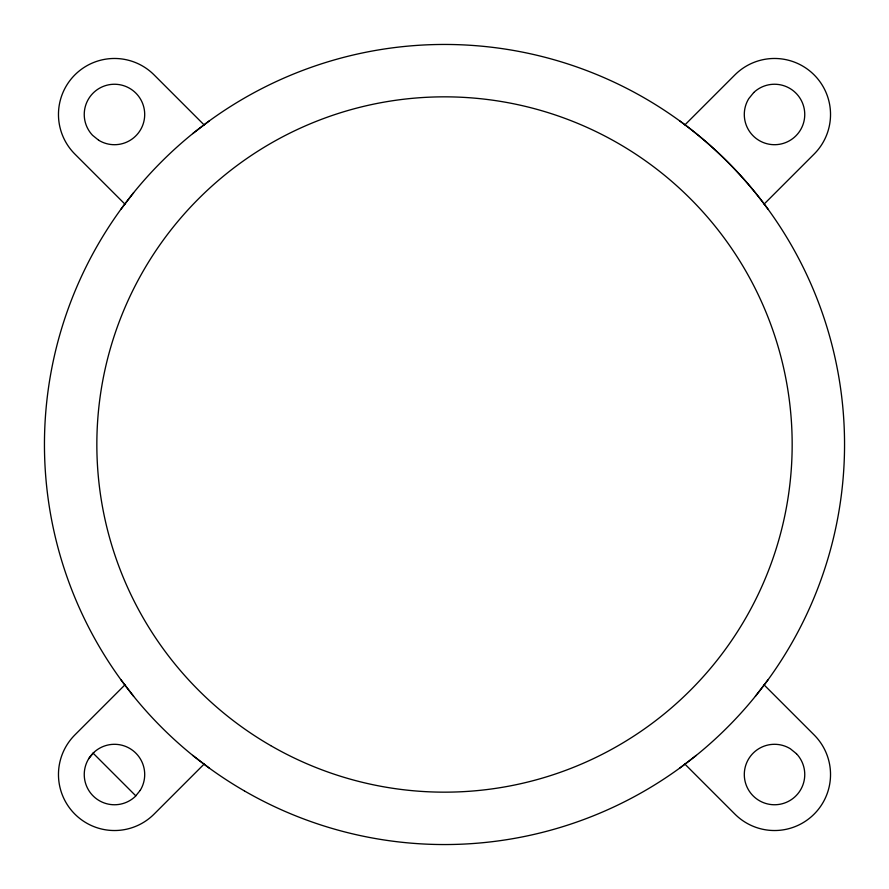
<?xml version="1.0" encoding="UTF-8"?>
<svg xmlns="http://www.w3.org/2000/svg" width="889" height="889" viewBox="0 0 889 889"><rect width="100%" height="100%" fill="white"/><g stroke="black" fill="none" stroke-linecap="round" stroke-linejoin="round"><path stroke-width="1.33" d="M120.848 209.36L133.606 192.735M755.394 696.265L768.152 679.641M88.7 758.728L93.667 752.594M124.893 684.908L74.876 734.925A55.996 55.996 0 0 0 74.876 814.124A55.996 55.996 0 0 0 154.075 814.124L204.092 764.107M684.908 124.893L734.925 74.876A55.996 55.996 0 0 1 814.124 74.876A55.996 55.996 0 0 1 814.124 154.075L764.107 204.092M192.735 133.606L209.36 120.848M679.641 768.152L696.265 755.394M679.641 120.848C713.478 145.574 743.426 175.522 768.152 209.36M192.735 755.394L209.36 768.152M204.092 124.893L154.075 74.876A55.996 55.996 0 0 0 74.876 74.876A55.996 55.996 0 0 0 74.876 154.075L124.893 204.092M764.107 684.908L814.124 734.925A55.996 55.996 0 0 1 814.124 814.124A55.996 55.996 0 0 1 734.925 814.124L684.908 764.107M93.167 753.216L135.784 795.833M120.848 679.641L133.606 696.265M140.251 790.321L135.284 796.455A30.226 30.226 0 0 1 85.811 784.12A30.226 30.226 0 0 1 117.893 744.493A30.226 30.226 0 0 1 140.251 790.321M753.716 92.545L748.749 98.679A30.226 30.226 0 0 0 771.107 144.507A30.226 30.226 0 0 0 803.189 104.88A30.226 30.226 0 0 0 753.716 92.545M98.679 140.251L92.545 135.284A30.226 30.226 0 0 1 104.88 85.811A30.226 30.226 0 0 1 144.507 117.893A30.226 30.226 0 0 1 98.679 140.251M796.455 753.716L790.321 748.749A30.226 30.226 0 0 0 744.493 771.107A30.226 30.226 0 0 0 784.12 803.189A30.226 30.226 0 0 0 796.455 753.716M270.667 745.582A347.666 347.666 0 0 0 792.166 444.5A347.666 347.666 0 0 0 270.667 143.418A347.666 347.666 0 0 0 270.667 745.582M244.475 790.954A400.05 400.05 0 0 0 844.55 444.5A400.05 400.05 0 0 0 244.475 98.046A400.05 400.05 0 0 0 244.475 790.954"/></g></svg>
